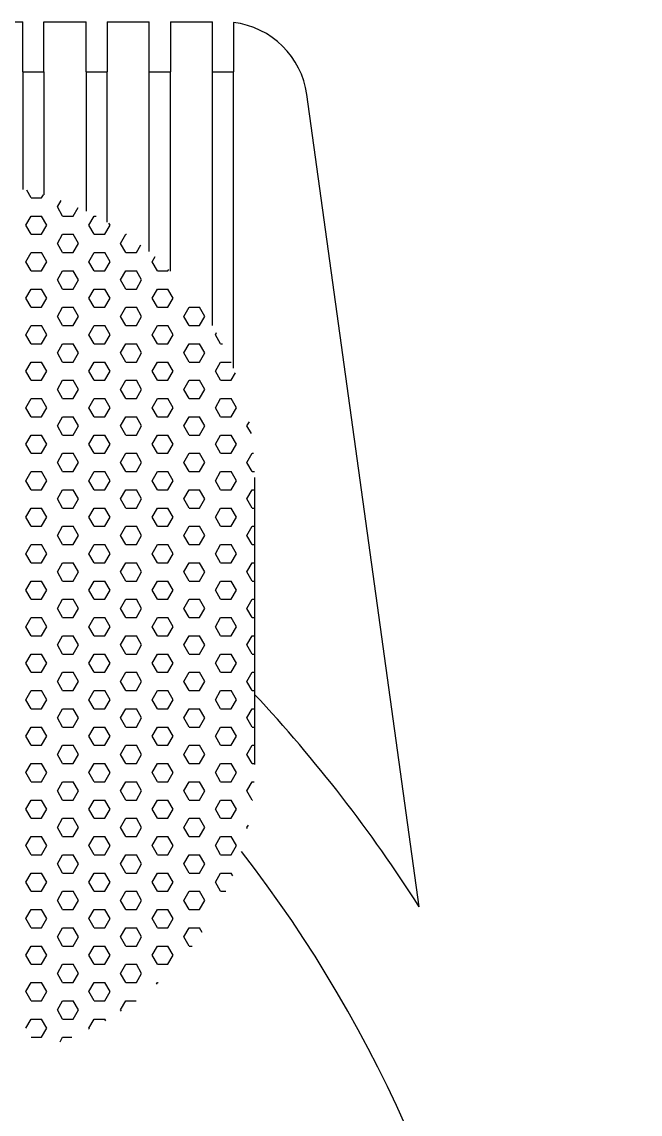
# Model space of a CAD drawing. Extents: x -59.1 to 26.7, y 12.6 to 48.
# Drawn here: x -7.073 to -6.486, y 25.055 to 26.092 of the extents above; entities that cross this region are included whole.
import ezdxf

# ---------------------------------------------------------------- set-up
doc = ezdxf.new("R2010")
doc.units = 0
doc.header["$MEASUREMENT"] = 0
doc.layers.get('0').update_dxf_attribs({"linetype": 'CONTINUOUS'})
for name, color, linetype in [('ACES', 2, 'CONTINUOUS'), ('ACES-I', 1, 'CONTINUOUS'), ('FOLHA', 3, 'CONTINUOUS')]:
    doc.layers.add(name, color=color, linetype=linetype)

# ---------------------------------------------------------------- blocks, each defined once
blk = doc.blocks.new('*X29')
at = {"color": 0}
for p, q in [((6.165, 2.71066), (6.16397, 2.71244)), ((6.1675, 2.71066), (6.16793, 2.7114)), ((6.165, 2.71066), (6.1675, 2.71066)), ((6.17125, 2.70849), (6.17213, 2.71001)), ((6.16375, 2.70416), (6.165, 2.70633)), ((6.165, 2.70633), (6.1675, 2.70633)), ((6.16875, 2.70416), (6.1675, 2.70633)), ((6.1725, 2.70633), (6.17125, 2.70849)), ((6.1725, 2.70633), (6.175, 2.70633)), ((6.175, 2.70633), (6.17618, 2.70838)), ((6.17875, 2.70416), (6.18, 2.70633)), ((6.18, 2.70633), (6.18046, 2.70633)), ((6.165, 2.702), (6.16375, 2.70416)), ((6.1675, 2.702), (6.16875, 2.70416)), ((6.18, 2.702), (6.17875, 2.70416)), ((6.1825, 2.702), (6.18375, 2.70416)), ((6.18375, 2.70416), (6.18346, 2.70467)), ((6.165, 2.702), (6.1675, 2.702)), ((6.17125, 2.69983), (6.1725, 2.702)), ((6.1725, 2.702), (6.175, 2.702)), ((6.17625, 2.69983), (6.175, 2.702)), ((6.18, 2.702), (6.1825, 2.702)), ((6.18625, 2.69983), (6.1875, 2.702)), ((6.1875, 2.702), (6.18767, 2.702)), ((6.1725, 2.69767), (6.17125, 2.69983)), ((6.175, 2.69767), (6.17625, 2.69983)), ((6.1875, 2.69767), (6.18625, 2.69983)), ((6.19, 2.69767), (6.19107, 2.69951)), ((6.16375, 2.6955), (6.165, 2.69767)), ((6.165, 2.69767), (6.1675, 2.69767)), ((6.16875, 2.6955), (6.1675, 2.69767)), ((6.1725, 2.69767), (6.175, 2.69767)), ((6.17875, 2.6955), (6.18, 2.69767)), ((6.18, 2.69767), (6.1825, 2.69767)), ((6.18375, 2.6955), (6.1825, 2.69767)), ((6.1875, 2.69767), (6.19, 2.69767)), ((6.19375, 2.6955), (6.19445, 2.69671)), ((6.165, 2.69334), (6.16375, 2.6955)), ((6.165, 2.69334), (6.1675, 2.69334)), ((6.1675, 2.69334), (6.16875, 2.6955)), ((6.17125, 2.69117), (6.1725, 2.69334)), ((6.1725, 2.69334), (6.175, 2.69334)), ((6.17625, 2.69117), (6.175, 2.69334)), ((6.18, 2.69334), (6.17875, 2.6955)), ((6.18, 2.69334), (6.1825, 2.69334)), ((6.1825, 2.69334), (6.18375, 2.6955)), ((6.18625, 2.69117), (6.1875, 2.69334)), ((6.1875, 2.69334), (6.19, 2.69334)), ((6.19125, 2.69117), (6.19, 2.69334)), ((6.195, 2.69334), (6.19375, 2.6955)), ((6.195, 2.69334), (6.1975, 2.69334)), ((6.1975, 2.69334), (6.19768, 2.69366)), ((6.1725, 2.68901), (6.17125, 2.69117)), ((6.175, 2.68901), (6.17625, 2.69117)), ((6.1875, 2.68901), (6.18625, 2.69117)), ((6.19, 2.68901), (6.19125, 2.69117)), ((6.16375, 2.68684), (6.165, 2.68901)), ((6.165, 2.68901), (6.1675, 2.68901)), ((6.16875, 2.68684), (6.1675, 2.68901)), ((6.1725, 2.68901), (6.175, 2.68901)), ((6.17875, 2.68684), (6.18, 2.68901)), ((6.18, 2.68901), (6.1825, 2.68901)), ((6.18375, 2.68684), (6.1825, 2.68901)), ((6.1875, 2.68901), (6.19, 2.68901)), ((6.19375, 2.68684), (6.195, 2.68901)), ((6.195, 2.68901), (6.1975, 2.68901)), ((6.19875, 2.68684), (6.1975, 2.68901)), ((6.165, 2.68468), (6.16375, 2.68684)), ((6.1675, 2.68468), (6.16875, 2.68684)), ((6.18, 2.68468), (6.17875, 2.68684)), ((6.1825, 2.68468), (6.18375, 2.68684)), ((6.195, 2.68468), (6.19375, 2.68684)), ((6.1975, 2.68468), (6.19875, 2.68684)), ((6.165, 2.68468), (6.1675, 2.68468)), ((6.17125, 2.68251), (6.1725, 2.68468)), ((6.1725, 2.68468), (6.175, 2.68468)), ((6.17625, 2.68251), (6.175, 2.68468)), ((6.18, 2.68468), (6.1825, 2.68468)), ((6.18625, 2.68251), (6.1875, 2.68468)), ((6.1875, 2.68468), (6.19, 2.68468)), ((6.19125, 2.68251), (6.19, 2.68468)), ((6.195, 2.68468), (6.1975, 2.68468)), ((6.20125, 2.68251), (6.2025, 2.68468)), ((6.2025, 2.68468), (6.205, 2.68468)), ((6.20625, 2.68251), (6.205, 2.68468)), ((6.16375, 2.67818), (6.165, 2.68035)), ((6.165, 2.68035), (6.1675, 2.68035)), ((6.16875, 2.67818), (6.1675, 2.68035)), ((6.1725, 2.68035), (6.17125, 2.68251)), ((6.1725, 2.68035), (6.175, 2.68035)), ((6.175, 2.68035), (6.17625, 2.68251)), ((6.17875, 2.67818), (6.18, 2.68035)), ((6.18, 2.68035), (6.1825, 2.68035)), ((6.18375, 2.67818), (6.1825, 2.68035)), ((6.1875, 2.68035), (6.18625, 2.68251)), ((6.1875, 2.68035), (6.19, 2.68035)), ((6.19, 2.68035), (6.19125, 2.68251)), ((6.19375, 2.67818), (6.195, 2.68035)), ((6.195, 2.68035), (6.1975, 2.68035)), ((6.19875, 2.67818), (6.1975, 2.68035)), ((6.2025, 2.68035), (6.20125, 2.68251)), ((6.2025, 2.68035), (6.205, 2.68035)), ((6.205, 2.68035), (6.20625, 2.68251)), ((6.165, 2.67602), (6.16375, 2.67818)), ((6.1675, 2.67602), (6.16875, 2.67818)), ((6.18, 2.67602), (6.17875, 2.67818)), ((6.1825, 2.67602), (6.18375, 2.67818)), ((6.195, 2.67602), (6.19375, 2.67818)), ((6.1975, 2.67602), (6.19875, 2.67818)), ((6.20875, 2.67818), (6.20903, 2.67868)), ((6.21, 2.67602), (6.20875, 2.67818)), ((6.165, 2.67602), (6.1675, 2.67602)), ((6.17125, 2.67385), (6.1725, 2.67602)), ((6.1725, 2.67602), (6.175, 2.67602)), ((6.17625, 2.67385), (6.175, 2.67602)), ((6.18, 2.67602), (6.1825, 2.67602)), ((6.18625, 2.67385), (6.1875, 2.67602)), ((6.1875, 2.67602), (6.19, 2.67602)), ((6.19125, 2.67385), (6.19, 2.67602)), ((6.195, 2.67602), (6.1975, 2.67602)), ((6.20125, 2.67385), (6.2025, 2.67602)), ((6.2025, 2.67602), (6.205, 2.67602)), ((6.20625, 2.67385), (6.205, 2.67602)), ((6.21, 2.67602), (6.21046, 2.67602)), ((6.1725, 2.67169), (6.17125, 2.67385)), ((6.175, 2.67169), (6.17625, 2.67385)), ((6.1875, 2.67169), (6.18625, 2.67385)), ((6.19, 2.67169), (6.19125, 2.67385)), ((6.2025, 2.67169), (6.20125, 2.67385)), ((6.205, 2.67169), (6.20625, 2.67385)), ((6.16375, 2.66952), (6.165, 2.67169)), ((6.165, 2.67169), (6.1675, 2.67169)), ((6.16875, 2.66952), (6.1675, 2.67169)), ((6.1725, 2.67169), (6.175, 2.67169)), ((6.17875, 2.66952), (6.18, 2.67169)), ((6.18, 2.67169), (6.1825, 2.67169)), ((6.18375, 2.66952), (6.1825, 2.67169)), ((6.1875, 2.67169), (6.19, 2.67169)), ((6.19375, 2.66952), (6.195, 2.67169)), ((6.195, 2.67169), (6.1975, 2.67169)), ((6.19875, 2.66952), (6.1975, 2.67169)), ((6.2025, 2.67169), (6.205, 2.67169)), ((6.20875, 2.66952), (6.21, 2.67169)), ((6.21, 2.67169), (6.21248, 2.67169)), ((6.165, 2.66736), (6.16375, 2.66952)), ((6.165, 2.66736), (6.1675, 2.66736)), ((6.1675, 2.66736), (6.16875, 2.66952)), ((6.17125, 2.66519), (6.1725, 2.66736)), ((6.1725, 2.66736), (6.175, 2.66736)), ((6.17625, 2.66519), (6.175, 2.66736)), ((6.18, 2.66736), (6.17875, 2.66952)), ((6.18, 2.66736), (6.1825, 2.66736)), ((6.1825, 2.66736), (6.18375, 2.66952)), ((6.18625, 2.66519), (6.1875, 2.66736)), ((6.1875, 2.66736), (6.19, 2.66736)), ((6.19125, 2.66519), (6.19, 2.66736)), ((6.195, 2.66736), (6.19375, 2.66952)), ((6.195, 2.66736), (6.1975, 2.66736)), ((6.1975, 2.66736), (6.19875, 2.66952)), ((6.20125, 2.66519), (6.2025, 2.66736)), ((6.2025, 2.66736), (6.205, 2.66736)), ((6.20625, 2.66519), (6.205, 2.66736)), ((6.21, 2.66736), (6.20875, 2.66952)), ((6.21, 2.66736), (6.2125, 2.66736)), ((6.2125, 2.66736), (6.21352, 2.66912)), ((6.1725, 2.66303), (6.17125, 2.66519)), ((6.175, 2.66303), (6.17625, 2.66519)), ((6.1875, 2.66303), (6.18625, 2.66519)), ((6.19, 2.66303), (6.19125, 2.66519)), ((6.2025, 2.66303), (6.20125, 2.66519)), ((6.205, 2.66303), (6.20625, 2.66519)), ((6.16375, 2.66086), (6.165, 2.66303)), ((6.165, 2.66303), (6.1675, 2.66303)), ((6.16875, 2.66086), (6.1675, 2.66303)), ((6.1725, 2.66303), (6.175, 2.66303)), ((6.17875, 2.66086), (6.18, 2.66303)), ((6.18, 2.66303), (6.1825, 2.66303)), ((6.18375, 2.66086), (6.1825, 2.66303)), ((6.1875, 2.66303), (6.19, 2.66303)), ((6.19375, 2.66086), (6.195, 2.66303)), ((6.195, 2.66303), (6.1975, 2.66303)), ((6.19875, 2.66086), (6.1975, 2.66303)), ((6.2025, 2.66303), (6.205, 2.66303)), ((6.20875, 2.66086), (6.21, 2.66303)), ((6.21, 2.66303), (6.2125, 2.66303)), ((6.21375, 2.66086), (6.2125, 2.66303)), ((6.165, 2.6587), (6.16375, 2.66086)), ((6.1675, 2.6587), (6.16875, 2.66086)), ((6.18, 2.6587), (6.17875, 2.66086)), ((6.1825, 2.6587), (6.18375, 2.66086)), ((6.195, 2.6587), (6.19375, 2.66086)), ((6.1975, 2.6587), (6.19875, 2.66086)), ((6.21, 2.6587), (6.20875, 2.66086)), ((6.2125, 2.6587), (6.21375, 2.66086)), ((6.165, 2.6587), (6.1675, 2.6587)), ((6.17125, 2.65653), (6.1725, 2.6587)), ((6.1725, 2.6587), (6.175, 2.6587)), ((6.17625, 2.65653), (6.175, 2.6587)), ((6.18, 2.6587), (6.1825, 2.6587)), ((6.18625, 2.65653), (6.1875, 2.6587)), ((6.1875, 2.6587), (6.19, 2.6587)), ((6.19125, 2.65653), (6.19, 2.6587)), ((6.195, 2.6587), (6.1975, 2.6587)), ((6.20125, 2.65653), (6.2025, 2.6587)), ((6.2025, 2.6587), (6.205, 2.6587)), ((6.20625, 2.65653), (6.205, 2.6587)), ((6.21, 2.6587), (6.2125, 2.6587)), ((6.21625, 2.65653), (6.21681, 2.6575)), ((6.16375, 2.6522), (6.165, 2.65437)), ((6.165, 2.65437), (6.1675, 2.65437)), ((6.16875, 2.6522), (6.1675, 2.65437)), ((6.1725, 2.65437), (6.17125, 2.65653)), ((6.1725, 2.65437), (6.175, 2.65437)), ((6.175, 2.65437), (6.17625, 2.65653)), ((6.17875, 2.6522), (6.18, 2.65437)), ((6.18, 2.65437), (6.1825, 2.65437)), ((6.18375, 2.6522), (6.1825, 2.65437)), ((6.1875, 2.65437), (6.18625, 2.65653)), ((6.1875, 2.65437), (6.19, 2.65437)), ((6.19, 2.65437), (6.19125, 2.65653)), ((6.19375, 2.6522), (6.195, 2.65437)), ((6.195, 2.65437), (6.1975, 2.65437)), ((6.19875, 2.6522), (6.1975, 2.65437)), ((6.2025, 2.65437), (6.20125, 2.65653)), ((6.2025, 2.65437), (6.205, 2.65437)), ((6.205, 2.65437), (6.20625, 2.65653)), ((6.20875, 2.6522), (6.21, 2.65437)), ((6.21, 2.65437), (6.2125, 2.65437)), ((6.21375, 2.6522), (6.2125, 2.65437)), ((6.21729, 2.65474), (6.21625, 2.65653)), ((6.165, 2.65004), (6.16375, 2.6522)), ((6.1675, 2.65004), (6.16875, 2.6522)), ((6.18, 2.65004), (6.17875, 2.6522)), ((6.1825, 2.65004), (6.18375, 2.6522)), ((6.195, 2.65004), (6.19375, 2.6522)), ((6.1975, 2.65004), (6.19875, 2.6522)), ((6.21, 2.65004), (6.20875, 2.6522)), ((6.2125, 2.65004), (6.21375, 2.6522)), ((6.165, 2.65004), (6.1675, 2.65004)), ((6.17125, 2.64787), (6.1725, 2.65004)), ((6.1725, 2.65004), (6.175, 2.65004)), ((6.17625, 2.64787), (6.175, 2.65004)), ((6.18, 2.65004), (6.1825, 2.65004)), ((6.18625, 2.64787), (6.1875, 2.65004)), ((6.1875, 2.65004), (6.19, 2.65004)), ((6.19125, 2.64787), (6.19, 2.65004)), ((6.195, 2.65004), (6.1975, 2.65004)), ((6.20125, 2.64787), (6.2025, 2.65004)), ((6.2025, 2.65004), (6.205, 2.65004)), ((6.20625, 2.64787), (6.205, 2.65004)), ((6.21, 2.65004), (6.2125, 2.65004)), ((6.21625, 2.64787), (6.2175, 2.65004)), ((6.2175, 2.65004), (6.21783, 2.65004)), ((6.1725, 2.64571), (6.17125, 2.64787)), ((6.175, 2.64571), (6.17625, 2.64787)), ((6.1875, 2.64571), (6.18625, 2.64787)), ((6.19, 2.64571), (6.19125, 2.64787)), ((6.2025, 2.64571), (6.20125, 2.64787)), ((6.205, 2.64571), (6.20625, 2.64787)), ((6.2175, 2.64571), (6.21625, 2.64787)), ((6.16375, 2.64354), (6.165, 2.64571)), ((6.165, 2.64571), (6.1675, 2.64571)), ((6.16875, 2.64354), (6.1675, 2.64571)), ((6.1725, 2.64571), (6.175, 2.64571)), ((6.17875, 2.64354), (6.18, 2.64571)), ((6.18, 2.64571), (6.1825, 2.64571)), ((6.18375, 2.64354), (6.1825, 2.64571)), ((6.1875, 2.64571), (6.19, 2.64571)), ((6.19375, 2.64354), (6.195, 2.64571)), ((6.195, 2.64571), (6.1975, 2.64571)), ((6.19875, 2.64354), (6.1975, 2.64571)), ((6.2025, 2.64571), (6.205, 2.64571)), ((6.20875, 2.64354), (6.21, 2.64571)), ((6.21, 2.64571), (6.2125, 2.64571)), ((6.21375, 2.64354), (6.2125, 2.64571)), ((6.2175, 2.64571), (6.21806, 2.64571)), ((6.165, 2.64138), (6.16375, 2.64354)), ((6.165, 2.64138), (6.1675, 2.64138)), ((6.1675, 2.64138), (6.16875, 2.64354)), ((6.17125, 2.63921), (6.1725, 2.64138)), ((6.1725, 2.64138), (6.175, 2.64138)), ((6.17625, 2.63921), (6.175, 2.64138)), ((6.18, 2.64138), (6.17875, 2.64354)), ((6.18, 2.64138), (6.1825, 2.64138)), ((6.1825, 2.64138), (6.18375, 2.64354)), ((6.18625, 2.63921), (6.1875, 2.64138)), ((6.1875, 2.64138), (6.19, 2.64138)), ((6.19125, 2.63921), (6.19, 2.64138)), ((6.195, 2.64138), (6.19375, 2.64354)), ((6.195, 2.64138), (6.1975, 2.64138)), ((6.1975, 2.64138), (6.19875, 2.64354)), ((6.20125, 2.63921), (6.2025, 2.64138)), ((6.2025, 2.64138), (6.205, 2.64138)), ((6.20625, 2.63921), (6.205, 2.64138)), ((6.21, 2.64138), (6.20875, 2.64354)), ((6.21, 2.64138), (6.2125, 2.64138)), ((6.2125, 2.64138), (6.21375, 2.64354)), ((6.21625, 2.63921), (6.2175, 2.64138)), ((6.2175, 2.64138), (6.21807, 2.64138)), ((6.1725, 2.63705), (6.17125, 2.63921)), ((6.175, 2.63705), (6.17625, 2.63921)), ((6.1875, 2.63705), (6.18625, 2.63921)), ((6.19, 2.63705), (6.19125, 2.63921)), ((6.2025, 2.63705), (6.20125, 2.63921)), ((6.205, 2.63705), (6.20625, 2.63921)), ((6.2175, 2.63705), (6.21625, 2.63921)), ((6.16375, 2.63488), (6.165, 2.63705)), ((6.165, 2.63705), (6.1675, 2.63705)), ((6.16875, 2.63488), (6.1675, 2.63705)), ((6.1725, 2.63705), (6.175, 2.63705)), ((6.17875, 2.63488), (6.18, 2.63705)), ((6.18, 2.63705), (6.1825, 2.63705)), ((6.18375, 2.63488), (6.1825, 2.63705)), ((6.1875, 2.63705), (6.19, 2.63705)), ((6.19375, 2.63488), (6.195, 2.63705)), ((6.195, 2.63705), (6.1975, 2.63705)), ((6.19875, 2.63488), (6.1975, 2.63705)), ((6.2025, 2.63705), (6.205, 2.63705)), ((6.20875, 2.63488), (6.21, 2.63705)), ((6.21, 2.63705), (6.2125, 2.63705)), ((6.21375, 2.63488), (6.2125, 2.63705)), ((6.2175, 2.63705), (6.21807, 2.63705)), ((6.165, 2.63272), (6.16375, 2.63488)), ((6.1675, 2.63272), (6.16875, 2.63488)), ((6.18, 2.63272), (6.17875, 2.63488)), ((6.1825, 2.63272), (6.18375, 2.63488)), ((6.195, 2.63272), (6.19375, 2.63488)), ((6.1975, 2.63272), (6.19875, 2.63488)), ((6.21, 2.63272), (6.20875, 2.63488)), ((6.2125, 2.63272), (6.21375, 2.63488)), ((6.165, 2.63272), (6.1675, 2.63272)), ((6.17125, 2.63055), (6.1725, 2.63272)), ((6.1725, 2.63272), (6.175, 2.63272)), ((6.17625, 2.63055), (6.175, 2.63272)), ((6.18, 2.63272), (6.1825, 2.63272)), ((6.18625, 2.63055), (6.1875, 2.63272)), ((6.1875, 2.63272), (6.19, 2.63272)), ((6.19125, 2.63055), (6.19, 2.63272)), ((6.195, 2.63272), (6.1975, 2.63272)), ((6.20125, 2.63055), (6.2025, 2.63272)), ((6.2025, 2.63272), (6.205, 2.63272)), ((6.20625, 2.63055), (6.205, 2.63272)), ((6.21, 2.63272), (6.2125, 2.63272)), ((6.21625, 2.63055), (6.2175, 2.63272)), ((6.2175, 2.63272), (6.21807, 2.63272)), ((6.16375, 2.62622), (6.165, 2.62839)), ((6.165, 2.62839), (6.1675, 2.62839)), ((6.16875, 2.62622), (6.1675, 2.62839)), ((6.1725, 2.62839), (6.17125, 2.63055)), ((6.1725, 2.62839), (6.175, 2.62839)), ((6.175, 2.62839), (6.17625, 2.63055)), ((6.17875, 2.62622), (6.18, 2.62839)), ((6.18, 2.62839), (6.1825, 2.62839)), ((6.18375, 2.62622), (6.1825, 2.62839)), ((6.1875, 2.62839), (6.18625, 2.63055)), ((6.1875, 2.62839), (6.19, 2.62839)), ((6.19, 2.62839), (6.19125, 2.63055)), ((6.19375, 2.62622), (6.195, 2.62839)), ((6.195, 2.62839), (6.1975, 2.62839)), ((6.19875, 2.62622), (6.1975, 2.62839)), ((6.2025, 2.62839), (6.20125, 2.63055)), ((6.2025, 2.62839), (6.205, 2.62839)), ((6.205, 2.62839), (6.20625, 2.63055)), ((6.20875, 2.62622), (6.21, 2.62839)), ((6.21, 2.62839), (6.2125, 2.62839)), ((6.21375, 2.62622), (6.2125, 2.62839)), ((6.2175, 2.62839), (6.21625, 2.63055)), ((6.2175, 2.62839), (6.21807, 2.62839)), ((6.165, 2.62406), (6.16375, 2.62622)), ((6.1675, 2.62406), (6.16875, 2.62622)), ((6.18, 2.62406), (6.17875, 2.62622)), ((6.1825, 2.62406), (6.18375, 2.62622)), ((6.195, 2.62406), (6.19375, 2.62622)), ((6.1975, 2.62406), (6.19875, 2.62622)), ((6.21, 2.62406), (6.20875, 2.62622)), ((6.2125, 2.62406), (6.21375, 2.62622)), ((6.165, 2.62406), (6.1675, 2.62406)), ((6.17125, 2.62189), (6.1725, 2.62406)), ((6.1725, 2.62406), (6.175, 2.62406)), ((6.17625, 2.62189), (6.175, 2.62406)), ((6.18, 2.62406), (6.1825, 2.62406)), ((6.18625, 2.62189), (6.1875, 2.62406)), ((6.1875, 2.62406), (6.19, 2.62406)), ((6.19125, 2.62189), (6.19, 2.62406)), ((6.195, 2.62406), (6.1975, 2.62406)), ((6.20125, 2.62189), (6.2025, 2.62406)), ((6.2025, 2.62406), (6.205, 2.62406)), ((6.20625, 2.62189), (6.205, 2.62406)), ((6.21, 2.62406), (6.2125, 2.62406)), ((6.21625, 2.62189), (6.2175, 2.62406)), ((6.2175, 2.62406), (6.21807, 2.62406)), ((6.1725, 2.61973), (6.17125, 2.62189)), ((6.175, 2.61973), (6.17625, 2.62189)), ((6.1875, 2.61973), (6.18625, 2.62189)), ((6.19, 2.61973), (6.19125, 2.62189)), ((6.2025, 2.61973), (6.20125, 2.62189)), ((6.205, 2.61973), (6.20625, 2.62189)), ((6.2175, 2.61973), (6.21625, 2.62189)), ((6.16375, 2.61756), (6.165, 2.61973)), ((6.165, 2.61973), (6.1675, 2.61973)), ((6.16875, 2.61756), (6.1675, 2.61973)), ((6.1725, 2.61973), (6.175, 2.61973)), ((6.17875, 2.61756), (6.18, 2.61973)), ((6.18, 2.61973), (6.1825, 2.61973)), ((6.18375, 2.61756), (6.1825, 2.61973)), ((6.1875, 2.61973), (6.19, 2.61973)), ((6.19375, 2.61756), (6.195, 2.61973)), ((6.195, 2.61973), (6.1975, 2.61973)), ((6.19875, 2.61756), (6.1975, 2.61973)), ((6.2025, 2.61973), (6.205, 2.61973)), ((6.20875, 2.61756), (6.21, 2.61973)), ((6.21, 2.61973), (6.2125, 2.61973)), ((6.21375, 2.61756), (6.2125, 2.61973)), ((6.2175, 2.61973), (6.21807, 2.61973)), ((6.165, 2.6154), (6.16375, 2.61756)), ((6.165, 2.6154), (6.1675, 2.6154)), ((6.1675, 2.6154), (6.16875, 2.61756)), ((6.17125, 2.61323), (6.1725, 2.6154)), ((6.1725, 2.6154), (6.175, 2.6154)), ((6.17625, 2.61323), (6.175, 2.6154)), ((6.18, 2.6154), (6.17875, 2.61756)), ((6.18, 2.6154), (6.1825, 2.6154)), ((6.1825, 2.6154), (6.18375, 2.61756)), ((6.18625, 2.61323), (6.1875, 2.6154)), ((6.1875, 2.6154), (6.19, 2.6154)), ((6.19125, 2.61323), (6.19, 2.6154)), ((6.195, 2.6154), (6.19375, 2.61756)), ((6.195, 2.6154), (6.1975, 2.6154)), ((6.1975, 2.6154), (6.19875, 2.61756)), ((6.20125, 2.61323), (6.2025, 2.6154)), ((6.2025, 2.6154), (6.205, 2.6154)), ((6.20625, 2.61323), (6.205, 2.6154)), ((6.21, 2.6154), (6.20875, 2.61756)), ((6.21, 2.6154), (6.2125, 2.6154)), ((6.2125, 2.6154), (6.21375, 2.61756)), ((6.21625, 2.61323), (6.2175, 2.6154)), ((6.2175, 2.6154), (6.21807, 2.6154)), ((6.1725, 2.61107), (6.17125, 2.61323)), ((6.175, 2.61107), (6.17625, 2.61323)), ((6.1875, 2.61107), (6.18625, 2.61323)), ((6.19, 2.61107), (6.19125, 2.61323)), ((6.2025, 2.61107), (6.20125, 2.61323)), ((6.205, 2.61107), (6.20625, 2.61323)), ((6.2175, 2.61107), (6.21625, 2.61323)), ((6.16375, 2.6089), (6.165, 2.61107)), ((6.165, 2.61107), (6.1675, 2.61107)), ((6.16875, 2.6089), (6.1675, 2.61107)), ((6.1725, 2.61107), (6.175, 2.61107)), ((6.17875, 2.6089), (6.18, 2.61107)), ((6.18, 2.61107), (6.1825, 2.61107)), ((6.18375, 2.6089), (6.1825, 2.61107)), ((6.1875, 2.61107), (6.19, 2.61107)), ((6.19375, 2.6089), (6.195, 2.61107)), ((6.195, 2.61107), (6.1975, 2.61107)), ((6.19875, 2.6089), (6.1975, 2.61107)), ((6.2025, 2.61107), (6.205, 2.61107)), ((6.20875, 2.6089), (6.21, 2.61107)), ((6.21, 2.61107), (6.2125, 2.61107)), ((6.21375, 2.6089), (6.2125, 2.61107)), ((6.2175, 2.61107), (6.21807, 2.61107)), ((6.165, 2.60674), (6.16375, 2.6089)), ((6.1675, 2.60674), (6.16875, 2.6089)), ((6.18, 2.60674), (6.17875, 2.6089)), ((6.1825, 2.60674), (6.18375, 2.6089)), ((6.195, 2.60674), (6.19375, 2.6089)), ((6.1975, 2.60674), (6.19875, 2.6089)), ((6.21, 2.60674), (6.20875, 2.6089)), ((6.2125, 2.60674), (6.21375, 2.6089)), ((6.165, 2.60674), (6.1675, 2.60674)), ((6.17125, 2.60457), (6.1725, 2.60674)), ((6.1725, 2.60674), (6.175, 2.60674)), ((6.17625, 2.60457), (6.175, 2.60674)), ((6.18, 2.60674), (6.1825, 2.60674)), ((6.18625, 2.60457), (6.1875, 2.60674)), ((6.1875, 2.60674), (6.19, 2.60674)), ((6.19125, 2.60457), (6.19, 2.60674)), ((6.195, 2.60674), (6.1975, 2.60674)), ((6.20125, 2.60457), (6.2025, 2.60674)), ((6.2025, 2.60674), (6.205, 2.60674)), ((6.20625, 2.60457), (6.205, 2.60674)), ((6.21, 2.60674), (6.2125, 2.60674)), ((6.21625, 2.60457), (6.2175, 2.60674)), ((6.2175, 2.60674), (6.21807, 2.60674)), ((6.16375, 2.60024), (6.165, 2.60241)), ((6.165, 2.60241), (6.1675, 2.60241)), ((6.16875, 2.60024), (6.1675, 2.60241)), ((6.1725, 2.60241), (6.17125, 2.60457)), ((6.1725, 2.60241), (6.175, 2.60241)), ((6.175, 2.60241), (6.17625, 2.60457)), ((6.17875, 2.60024), (6.18, 2.60241)), ((6.18, 2.60241), (6.1825, 2.60241)), ((6.18375, 2.60024), (6.1825, 2.60241)), ((6.1875, 2.60241), (6.18625, 2.60457)), ((6.1875, 2.60241), (6.19, 2.60241)), ((6.19, 2.60241), (6.19125, 2.60457)), ((6.19375, 2.60024), (6.195, 2.60241)), ((6.195, 2.60241), (6.1975, 2.60241)), ((6.19875, 2.60024), (6.1975, 2.60241)), ((6.2025, 2.60241), (6.20125, 2.60457)), ((6.2025, 2.60241), (6.205, 2.60241)), ((6.205, 2.60241), (6.20625, 2.60457)), ((6.20875, 2.60024), (6.21, 2.60241)), ((6.21, 2.60241), (6.2125, 2.60241)), ((6.21375, 2.60024), (6.2125, 2.60241)), ((6.2175, 2.60241), (6.21625, 2.60457)), ((6.2175, 2.60241), (6.21807, 2.60241)), ((6.165, 2.59808), (6.16375, 2.60024)), ((6.1675, 2.59808), (6.16875, 2.60024)), ((6.18, 2.59808), (6.17875, 2.60024)), ((6.1825, 2.59808), (6.18375, 2.60024)), ((6.195, 2.59808), (6.19375, 2.60024)), ((6.1975, 2.59808), (6.19875, 2.60024)), ((6.21, 2.59808), (6.20875, 2.60024)), ((6.2125, 2.59808), (6.21375, 2.60024)), ((6.165, 2.59808), (6.1675, 2.59808)), ((6.17125, 2.59591), (6.1725, 2.59808)), ((6.1725, 2.59808), (6.175, 2.59808)), ((6.17625, 2.59591), (6.175, 2.59808)), ((6.18, 2.59808), (6.1825, 2.59808)), ((6.18625, 2.59591), (6.1875, 2.59808)), ((6.1875, 2.59808), (6.19, 2.59808)), ((6.19125, 2.59591), (6.19, 2.59808)), ((6.195, 2.59808), (6.1975, 2.59808)), ((6.20125, 2.59591), (6.2025, 2.59808)), ((6.2025, 2.59808), (6.205, 2.59808)), ((6.20625, 2.59591), (6.205, 2.59808)), ((6.21, 2.59808), (6.2125, 2.59808)), ((6.21625, 2.59591), (6.2175, 2.59808)), ((6.2175, 2.59808), (6.21807, 2.59808)), ((6.1725, 2.59375), (6.17125, 2.59591)), ((6.175, 2.59375), (6.17625, 2.59591)), ((6.1875, 2.59375), (6.18625, 2.59591)), ((6.19, 2.59375), (6.19125, 2.59591)), ((6.2025, 2.59375), (6.20125, 2.59591)), ((6.205, 2.59375), (6.20625, 2.59591)), ((6.2175, 2.59375), (6.21625, 2.59591)), ((6.16375, 2.59158), (6.165, 2.59375)), ((6.165, 2.59375), (6.1675, 2.59375)), ((6.16875, 2.59158), (6.1675, 2.59375)), ((6.1725, 2.59375), (6.175, 2.59375)), ((6.17875, 2.59158), (6.18, 2.59375)), ((6.18, 2.59375), (6.1825, 2.59375)), ((6.18375, 2.59158), (6.1825, 2.59375)), ((6.1875, 2.59375), (6.19, 2.59375)), ((6.19375, 2.59158), (6.195, 2.59375)), ((6.195, 2.59375), (6.1975, 2.59375)), ((6.19875, 2.59158), (6.1975, 2.59375)), ((6.2025, 2.59375), (6.205, 2.59375)), ((6.20875, 2.59158), (6.21, 2.59375)), ((6.21, 2.59375), (6.2125, 2.59375)), ((6.21375, 2.59158), (6.2125, 2.59375)), ((6.2175, 2.59375), (6.21807, 2.59375)), ((6.165, 2.58942), (6.16375, 2.59158)), ((6.165, 2.58942), (6.1675, 2.58942)), ((6.1675, 2.58942), (6.16875, 2.59158)), ((6.17125, 2.58725), (6.1725, 2.58942)), ((6.1725, 2.58942), (6.175, 2.58942)), ((6.17625, 2.58725), (6.175, 2.58942)), ((6.18, 2.58942), (6.17875, 2.59158)), ((6.18, 2.58942), (6.1825, 2.58942)), ((6.1825, 2.58942), (6.18375, 2.59158)), ((6.18625, 2.58725), (6.1875, 2.58942)), ((6.1875, 2.58942), (6.19, 2.58942)), ((6.19125, 2.58725), (6.19, 2.58942)), ((6.195, 2.58942), (6.19375, 2.59158)), ((6.195, 2.58942), (6.1975, 2.58942)), ((6.1975, 2.58942), (6.19875, 2.59158)), ((6.20125, 2.58725), (6.2025, 2.58942)), ((6.2025, 2.58942), (6.205, 2.58942)), ((6.20625, 2.58725), (6.205, 2.58942)), ((6.21, 2.58942), (6.20875, 2.59158)), ((6.21, 2.58942), (6.2125, 2.58942)), ((6.2125, 2.58942), (6.21375, 2.59158)), ((6.21625, 2.58725), (6.2175, 2.58942)), ((6.2175, 2.58942), (6.21807, 2.58942)), ((6.1725, 2.58509), (6.17125, 2.58725)), ((6.175, 2.58509), (6.17625, 2.58725)), ((6.1875, 2.58509), (6.18625, 2.58725)), ((6.19, 2.58509), (6.19125, 2.58725)), ((6.2025, 2.58509), (6.20125, 2.58725)), ((6.205, 2.58509), (6.20625, 2.58725)), ((6.2175, 2.58509), (6.21625, 2.58725)), ((6.16375, 2.58292), (6.165, 2.58509)), ((6.165, 2.58509), (6.1675, 2.58509)), ((6.16875, 2.58292), (6.1675, 2.58509)), ((6.1725, 2.58509), (6.175, 2.58509)), ((6.17875, 2.58292), (6.18, 2.58509)), ((6.18, 2.58509), (6.1825, 2.58509)), ((6.18375, 2.58292), (6.1825, 2.58509)), ((6.1875, 2.58509), (6.19, 2.58509)), ((6.19375, 2.58292), (6.195, 2.58509)), ((6.195, 2.58509), (6.1975, 2.58509)), ((6.19875, 2.58292), (6.1975, 2.58509)), ((6.2025, 2.58509), (6.205, 2.58509)), ((6.20875, 2.58292), (6.21, 2.58509)), ((6.21, 2.58509), (6.2125, 2.58509)), ((6.21375, 2.58292), (6.2125, 2.58509)), ((6.2175, 2.58509), (6.21807, 2.58509)), ((6.165, 2.58076), (6.16375, 2.58292)), ((6.1675, 2.58076), (6.16875, 2.58292)), ((6.18, 2.58076), (6.17875, 2.58292)), ((6.1825, 2.58076), (6.18375, 2.58292)), ((6.195, 2.58076), (6.19375, 2.58292)), ((6.1975, 2.58076), (6.19875, 2.58292)), ((6.21, 2.58076), (6.20875, 2.58292)), ((6.2125, 2.58076), (6.21375, 2.58292)), ((6.165, 2.58076), (6.1675, 2.58076)), ((6.17125, 2.57859), (6.1725, 2.58076)), ((6.1725, 2.58076), (6.175, 2.58076)), ((6.17625, 2.57859), (6.175, 2.58076)), ((6.18, 2.58076), (6.1825, 2.58076)), ((6.18625, 2.57859), (6.1875, 2.58076)), ((6.1875, 2.58076), (6.19, 2.58076)), ((6.19125, 2.57859), (6.19, 2.58076)), ((6.195, 2.58076), (6.1975, 2.58076)), ((6.20125, 2.57859), (6.2025, 2.58076)), ((6.2025, 2.58076), (6.205, 2.58076)), ((6.20625, 2.57859), (6.205, 2.58076)), ((6.21, 2.58076), (6.2125, 2.58076)), ((6.21625, 2.57859), (6.2175, 2.58076)), ((6.2175, 2.58076), (6.21807, 2.58076)), ((6.16375, 2.57426), (6.165, 2.57643)), ((6.165, 2.57643), (6.1675, 2.57643)), ((6.16875, 2.57426), (6.1675, 2.57643)), ((6.1725, 2.57643), (6.17125, 2.57859)), ((6.1725, 2.57643), (6.175, 2.57643)), ((6.175, 2.57643), (6.17625, 2.57859)), ((6.17875, 2.57426), (6.18, 2.57643)), ((6.18, 2.57643), (6.1825, 2.57643)), ((6.18375, 2.57426), (6.1825, 2.57643)), ((6.1875, 2.57643), (6.18625, 2.57859)), ((6.1875, 2.57643), (6.19, 2.57643)), ((6.19, 2.57643), (6.19125, 2.57859)), ((6.19375, 2.57426), (6.195, 2.57643)), ((6.195, 2.57643), (6.1975, 2.57643)), ((6.19875, 2.57426), (6.1975, 2.57643)), ((6.2025, 2.57643), (6.20125, 2.57859)), ((6.2025, 2.57643), (6.205, 2.57643)), ((6.205, 2.57643), (6.20625, 2.57859)), ((6.20875, 2.57426), (6.21, 2.57643)), ((6.21, 2.57643), (6.2125, 2.57643)), ((6.21375, 2.57426), (6.2125, 2.57643)), ((6.2175, 2.57643), (6.21625, 2.57859)), ((6.2175, 2.57643), (6.21807, 2.57643)), ((6.165, 2.5721), (6.16375, 2.57426)), ((6.1675, 2.5721), (6.16875, 2.57426)), ((6.18, 2.5721), (6.17875, 2.57426)), ((6.1825, 2.5721), (6.18375, 2.57426)), ((6.195, 2.5721), (6.19375, 2.57426)), ((6.1975, 2.5721), (6.19875, 2.57426)), ((6.21, 2.5721), (6.20875, 2.57426)), ((6.2125, 2.5721), (6.21375, 2.57426)), ((6.165, 2.5721), (6.1675, 2.5721)), ((6.17125, 2.56993), (6.1725, 2.5721)), ((6.1725, 2.5721), (6.175, 2.5721)), ((6.17625, 2.56993), (6.175, 2.5721)), ((6.18, 2.5721), (6.1825, 2.5721)), ((6.18625, 2.56993), (6.1875, 2.5721)), ((6.1875, 2.5721), (6.19, 2.5721)), ((6.19125, 2.56993), (6.19, 2.5721)), ((6.195, 2.5721), (6.1975, 2.5721)), ((6.20125, 2.56993), (6.2025, 2.5721)), ((6.2025, 2.5721), (6.205, 2.5721)), ((6.20625, 2.56993), (6.205, 2.5721)), ((6.21, 2.5721), (6.2125, 2.5721)), ((6.21625, 2.56993), (6.2175, 2.5721)), ((6.2175, 2.5721), (6.21795, 2.5721)), ((6.1725, 2.56777), (6.17125, 2.56993)), ((6.175, 2.56777), (6.17625, 2.56993)), ((6.1875, 2.56777), (6.18625, 2.56993)), ((6.19, 2.56777), (6.19125, 2.56993)), ((6.2025, 2.56777), (6.20125, 2.56993)), ((6.205, 2.56777), (6.20625, 2.56993)), ((6.2175, 2.56777), (6.21625, 2.56993)), ((6.16375, 2.5656), (6.165, 2.56777)), ((6.165, 2.56777), (6.1675, 2.56777)), ((6.16875, 2.5656), (6.1675, 2.56777)), ((6.1725, 2.56777), (6.175, 2.56777)), ((6.17875, 2.5656), (6.18, 2.56777)), ((6.18, 2.56777), (6.1825, 2.56777)), ((6.18375, 2.5656), (6.1825, 2.56777)), ((6.1875, 2.56777), (6.19, 2.56777)), ((6.19375, 2.5656), (6.195, 2.56777)), ((6.195, 2.56777), (6.1975, 2.56777)), ((6.19875, 2.5656), (6.1975, 2.56777)), ((6.2025, 2.56777), (6.205, 2.56777)), ((6.20875, 2.5656), (6.21, 2.56777)), ((6.21, 2.56777), (6.2125, 2.56777)), ((6.21375, 2.5656), (6.2125, 2.56777)), ((6.2175, 2.56777), (6.21756, 2.56777)), ((6.165, 2.56344), (6.16375, 2.5656)), ((6.165, 2.56344), (6.1675, 2.56344)), ((6.1675, 2.56344), (6.16875, 2.5656)), ((6.17125, 2.56127), (6.1725, 2.56344)), ((6.1725, 2.56344), (6.175, 2.56344)), ((6.17625, 2.56127), (6.175, 2.56344)), ((6.18, 2.56344), (6.17875, 2.5656)), ((6.18, 2.56344), (6.1825, 2.56344)), ((6.1825, 2.56344), (6.18375, 2.5656)), ((6.18625, 2.56127), (6.1875, 2.56344)), ((6.1875, 2.56344), (6.19, 2.56344)), ((6.19125, 2.56127), (6.19, 2.56344)), ((6.195, 2.56344), (6.19375, 2.5656)), ((6.195, 2.56344), (6.1975, 2.56344)), ((6.1975, 2.56344), (6.19875, 2.5656)), ((6.20125, 2.56127), (6.2025, 2.56344)), ((6.2025, 2.56344), (6.205, 2.56344)), ((6.20625, 2.56127), (6.205, 2.56344)), ((6.21, 2.56344), (6.20875, 2.5656)), ((6.21, 2.56344), (6.2125, 2.56344)), ((6.2125, 2.56344), (6.21375, 2.5656)), ((6.1725, 2.55911), (6.17125, 2.56127)), ((6.175, 2.55911), (6.17625, 2.56127)), ((6.1875, 2.55911), (6.18625, 2.56127)), ((6.19, 2.55911), (6.19125, 2.56127)), ((6.2025, 2.55911), (6.20125, 2.56127)), ((6.205, 2.55911), (6.20625, 2.56127)), ((6.21625, 2.56127), (6.21658, 2.56184)), ((6.2164, 2.56101), (6.21625, 2.56127)), ((6.16375, 2.55694), (6.165, 2.55911)), ((6.165, 2.55911), (6.1675, 2.55911)), ((6.16875, 2.55694), (6.1675, 2.55911)), ((6.1725, 2.55911), (6.175, 2.55911)), ((6.17875, 2.55694), (6.18, 2.55911)), ((6.18, 2.55911), (6.1825, 2.55911)), ((6.18375, 2.55694), (6.1825, 2.55911)), ((6.1875, 2.55911), (6.19, 2.55911)), ((6.19375, 2.55694), (6.195, 2.55911)), ((6.195, 2.55911), (6.1975, 2.55911)), ((6.19875, 2.55694), (6.1975, 2.55911)), ((6.2025, 2.55911), (6.205, 2.55911)), ((6.20875, 2.55694), (6.21, 2.55911)), ((6.21, 2.55911), (6.2125, 2.55911)), ((6.21375, 2.55694), (6.2125, 2.55911)), ((6.165, 2.55477), (6.16375, 2.55694)), ((6.1675, 2.55477), (6.16875, 2.55694)), ((6.18, 2.55477), (6.17875, 2.55694)), ((6.1825, 2.55477), (6.18375, 2.55694)), ((6.195, 2.55477), (6.19375, 2.55694)), ((6.1975, 2.55477), (6.19875, 2.55694)), ((6.21, 2.55477), (6.20875, 2.55694)), ((6.2125, 2.55477), (6.21375, 2.55694)), ((6.165, 2.55477), (6.1675, 2.55477)), ((6.17125, 2.55261), (6.1725, 2.55477)), ((6.1725, 2.55477), (6.175, 2.55477)), ((6.17625, 2.55261), (6.175, 2.55477)), ((6.18, 2.55477), (6.1825, 2.55477)), ((6.18625, 2.55261), (6.1875, 2.55477)), ((6.1875, 2.55477), (6.19, 2.55477)), ((6.19125, 2.55261), (6.19, 2.55477)), ((6.195, 2.55477), (6.1975, 2.55477)), ((6.20125, 2.55261), (6.2025, 2.55477)), ((6.2025, 2.55477), (6.205, 2.55477)), ((6.20625, 2.55261), (6.205, 2.55477)), ((6.21, 2.55477), (6.2125, 2.55477)), ((6.16375, 2.54828), (6.165, 2.55044)), ((6.165, 2.55044), (6.1675, 2.55044)), ((6.16875, 2.54828), (6.1675, 2.55044)), ((6.1725, 2.55044), (6.17125, 2.55261)), ((6.1725, 2.55044), (6.175, 2.55044)), ((6.175, 2.55044), (6.17625, 2.55261)), ((6.17875, 2.54828), (6.18, 2.55044)), ((6.18, 2.55044), (6.1825, 2.55044)), ((6.18375, 2.54828), (6.1825, 2.55044)), ((6.1875, 2.55044), (6.18625, 2.55261)), ((6.1875, 2.55044), (6.19, 2.55044)), ((6.19, 2.55044), (6.19125, 2.55261)), ((6.19375, 2.54828), (6.195, 2.55044)), ((6.195, 2.55044), (6.1975, 2.55044)), ((6.19875, 2.54828), (6.1975, 2.55044)), ((6.2025, 2.55044), (6.20125, 2.55261)), ((6.2025, 2.55044), (6.205, 2.55044)), ((6.205, 2.55044), (6.20625, 2.55261)), ((6.20875, 2.54828), (6.21, 2.55044)), ((6.21, 2.55044), (6.2125, 2.55044)), ((6.21289, 2.54978), (6.2125, 2.55044)), ((6.165, 2.54611), (6.16375, 2.54828)), ((6.1675, 2.54611), (6.16875, 2.54828)), ((6.18, 2.54611), (6.17875, 2.54828)), ((6.1825, 2.54611), (6.18375, 2.54828)), ((6.195, 2.54611), (6.19375, 2.54828)), ((6.1975, 2.54611), (6.19875, 2.54828)), ((6.21, 2.54611), (6.20875, 2.54828)), ((6.165, 2.54611), (6.1675, 2.54611)), ((6.17125, 2.54395), (6.1725, 2.54611)), ((6.1725, 2.54611), (6.175, 2.54611)), ((6.17625, 2.54395), (6.175, 2.54611)), ((6.18, 2.54611), (6.1825, 2.54611)), ((6.18625, 2.54395), (6.1875, 2.54611)), ((6.1875, 2.54611), (6.19, 2.54611)), ((6.19125, 2.54395), (6.19, 2.54611)), ((6.195, 2.54611), (6.1975, 2.54611)), ((6.20125, 2.54395), (6.2025, 2.54611)), ((6.2025, 2.54611), (6.205, 2.54611)), ((6.20625, 2.54395), (6.205, 2.54611)), ((6.21, 2.54611), (6.21127, 2.54611)), ((6.1725, 2.54178), (6.17125, 2.54395)), ((6.175, 2.54178), (6.17625, 2.54395)), ((6.1875, 2.54178), (6.18625, 2.54395)), ((6.19, 2.54178), (6.19125, 2.54395)), ((6.2025, 2.54178), (6.20125, 2.54395)), ((6.205, 2.54178), (6.20625, 2.54395)), ((6.16375, 2.53962), (6.165, 2.54178)), ((6.165, 2.54178), (6.1675, 2.54178)), ((6.16875, 2.53962), (6.1675, 2.54178)), ((6.1725, 2.54178), (6.175, 2.54178)), ((6.17875, 2.53962), (6.18, 2.54178)), ((6.18, 2.54178), (6.1825, 2.54178)), ((6.18375, 2.53962), (6.1825, 2.54178)), ((6.1875, 2.54178), (6.19, 2.54178)), ((6.19375, 2.53962), (6.195, 2.54178)), ((6.195, 2.54178), (6.1975, 2.54178)), ((6.19875, 2.53962), (6.1975, 2.54178)), ((6.2025, 2.54178), (6.205, 2.54178)), ((6.165, 2.53745), (6.16375, 2.53962)), ((6.1675, 2.53745), (6.16875, 2.53962)), ((6.18, 2.53745), (6.17875, 2.53962)), ((6.1825, 2.53745), (6.18375, 2.53962)), ((6.195, 2.53745), (6.19375, 2.53962)), ((6.1975, 2.53745), (6.19875, 2.53962)), ((6.165, 2.53745), (6.1675, 2.53745)), ((6.17125, 2.53529), (6.1725, 2.53745)), ((6.1725, 2.53312), (6.17125, 2.53529)), ((6.1725, 2.53745), (6.175, 2.53745)), ((6.17625, 2.53529), (6.175, 2.53745)), ((6.175, 2.53312), (6.17625, 2.53529)), ((6.18, 2.53745), (6.1825, 2.53745)), ((6.18625, 2.53529), (6.1875, 2.53745)), ((6.1875, 2.53312), (6.18625, 2.53529)), ((6.1875, 2.53745), (6.19, 2.53745)), ((6.19125, 2.53529), (6.19, 2.53745)), ((6.19, 2.53312), (6.19125, 2.53529)), ((6.195, 2.53745), (6.1975, 2.53745)), ((6.20125, 2.53529), (6.2025, 2.53745)), ((6.2025, 2.53312), (6.20125, 2.53529)), ((6.2025, 2.53745), (6.205, 2.53745)), ((6.20562, 2.53637), (6.205, 2.53745)), ((6.16375, 2.53096), (6.165, 2.53312)), ((6.165, 2.53312), (6.1675, 2.53312)), ((6.16875, 2.53096), (6.1675, 2.53312)), ((6.1725, 2.53312), (6.175, 2.53312)), ((6.17875, 2.53096), (6.18, 2.53312)), ((6.18, 2.53312), (6.1825, 2.53312)), ((6.18375, 2.53096), (6.1825, 2.53312)), ((6.1875, 2.53312), (6.19, 2.53312)), ((6.19375, 2.53096), (6.195, 2.53312)), ((6.195, 2.53312), (6.1975, 2.53312)), ((6.19875, 2.53096), (6.1975, 2.53312)), ((6.2025, 2.53312), (6.20323, 2.53312)), ((6.165, 2.52879), (6.16375, 2.53096)), ((6.1675, 2.52879), (6.16875, 2.53096)), ((6.18, 2.52879), (6.17875, 2.53096)), ((6.1825, 2.52879), (6.18375, 2.53096)), ((6.195, 2.52879), (6.19375, 2.53096)), ((6.1975, 2.52879), (6.19875, 2.53096)), ((6.165, 2.52879), (6.1675, 2.52879)), ((6.17125, 2.52663), (6.1725, 2.52879)), ((6.1725, 2.52879), (6.175, 2.52879)), ((6.17625, 2.52663), (6.175, 2.52879)), ((6.18, 2.52879), (6.1825, 2.52879)), ((6.18625, 2.52663), (6.1875, 2.52879)), ((6.1875, 2.52879), (6.19, 2.52879)), ((6.19125, 2.52663), (6.19, 2.52879)), ((6.195, 2.52879), (6.1975, 2.52879)), ((6.1725, 2.52446), (6.17125, 2.52663)), ((6.175, 2.52446), (6.17625, 2.52663)), ((6.1875, 2.52446), (6.18625, 2.52663)), ((6.19, 2.52446), (6.19125, 2.52663)), ((6.16375, 2.5223), (6.165, 2.52446)), ((6.165, 2.52013), (6.16375, 2.5223)), ((6.165, 2.52446), (6.1675, 2.52446)), ((6.16875, 2.5223), (6.1675, 2.52446)), ((6.1675, 2.52013), (6.16875, 2.5223)), ((6.1725, 2.52446), (6.175, 2.52446)), ((6.17875, 2.5223), (6.18, 2.52446)), ((6.18, 2.52013), (6.17875, 2.5223)), ((6.18, 2.52446), (6.1825, 2.52446)), ((6.18375, 2.5223), (6.1825, 2.52446)), ((6.1825, 2.52013), (6.18375, 2.5223)), ((6.1875, 2.52446), (6.19, 2.52446)), ((6.19478, 2.52408), (6.195, 2.52446)), ((6.195, 2.52446), (6.1952, 2.52446)), ((6.165, 2.52013), (6.1675, 2.52013)), ((6.17125, 2.51797), (6.1725, 2.52013)), ((6.1725, 2.52013), (6.175, 2.52013)), ((6.17625, 2.51797), (6.175, 2.52013)), ((6.18, 2.52013), (6.1825, 2.52013)), ((6.18625, 2.51797), (6.1875, 2.52013)), ((6.1875, 2.52013), (6.18996, 2.52013)), ((6.1725, 2.5158), (6.17125, 2.51797)), ((6.175, 2.5158), (6.17625, 2.51797)), ((6.18643, 2.51766), (6.18625, 2.51797)), ((6.16375, 2.51364), (6.165, 2.5158)), ((6.165, 2.5158), (6.1675, 2.5158)), ((6.16875, 2.51364), (6.1675, 2.5158)), ((6.1725, 2.5158), (6.175, 2.5158)), ((6.17875, 2.51364), (6.18, 2.5158)), ((6.18, 2.5158), (6.1825, 2.5158)), ((6.18273, 2.5154), (6.1825, 2.5158)), ((6.1675, 2.51147), (6.16875, 2.51364)), ((6.1789, 2.51337), (6.17875, 2.51364)), ((6.165, 2.51147), (6.1675, 2.51147)), ((6.17188, 2.51039), (6.1725, 2.51147)), ((6.1725, 2.51147), (6.17468, 2.51147))]:
    blk.add_line(p, q, dxfattribs=at)
blk = doc.blocks.new('TV_29POL')
at = {"layer": 'ACES'}
for p, q in [((0.19, 0), (0.2, 0)), ((0.2, -0.01189), (0.2, 0)), ((0.205, 0), (0.215, 0)), ((0.215, -0.01189), (0.215, 0)), ((0.22, 0), (0.22, -0.01189)), ((0.22, 0), (0.23, 0)), ((0.23, -0.01189), (0.23, 0)), ((0.235, 0), (0.235, -0.01189)), ((0.235, 0), (0.245, 0)), ((0.205, -0.01189), (0.205, 0)), ((0.245, -0.01189), (0.245, 0)), ((0.25, -0.00015), (0.25, -0.01189)), ((0.2, -0.01189), (0.205, -0.01189)), ((0.215, -0.01189), (0.22, -0.01189)), ((0.23, -0.01189), (0.235, -0.01189)), ((0.245, -0.01189), (0.25, -0.01189)), ((0.29407, -0.21), (0.26739, -0.01726))]:
    blk.add_line(p, q, dxfattribs=at)
blk.add_arc((0.24758, -0.02), 0.02, 7.8822, 83.0448, dxfattribs=at)
at = {"layer": 'ACES-I'}
for p, q in [((0.2, -0.01189), (0.2, -0.03976)), ((0.205, -0.01189), (0.205, -0.04106)), ((0.215, -0.01189), (0.215, -0.04489)), ((0.22, -0.04752), (0.22, -0.01189)), ((0.23, -0.05452), (0.23, -0.01189)), ((0.235, -0.05915), (0.235, -0.01189)), ((0.245, -0.07208), (0.245, -0.01189)), ((0.25, -0.08216), (0.25, -0.01189)), ((0.255, -0.10814), (0.255, -0.17619))]:
    blk.add_line(p, q, dxfattribs=at)
for centre, radius, start, end in [((0.0025, -0.39567), 0.34567, 32.4887, 43.0749), ((0.0025, -0.39039), 0.31567, 8.4623, 37.8141)]:
    blk.add_arc(centre, radius, start, end, dxfattribs=at)
blk.add_blockref('*X29', (-5.96307, -2.75241), dxfattribs=at)

msp = doc.modelspace()

# ---------------------------------------------------------------- block references
at = {"layer": 'FOLHA', "xscale": 4, "yscale": 4, "zscale": 4}
msp.add_blockref('TV_29POL', (-7.8717, 26.0922), dxfattribs=at)

doc.saveas('drawing.dxf')
